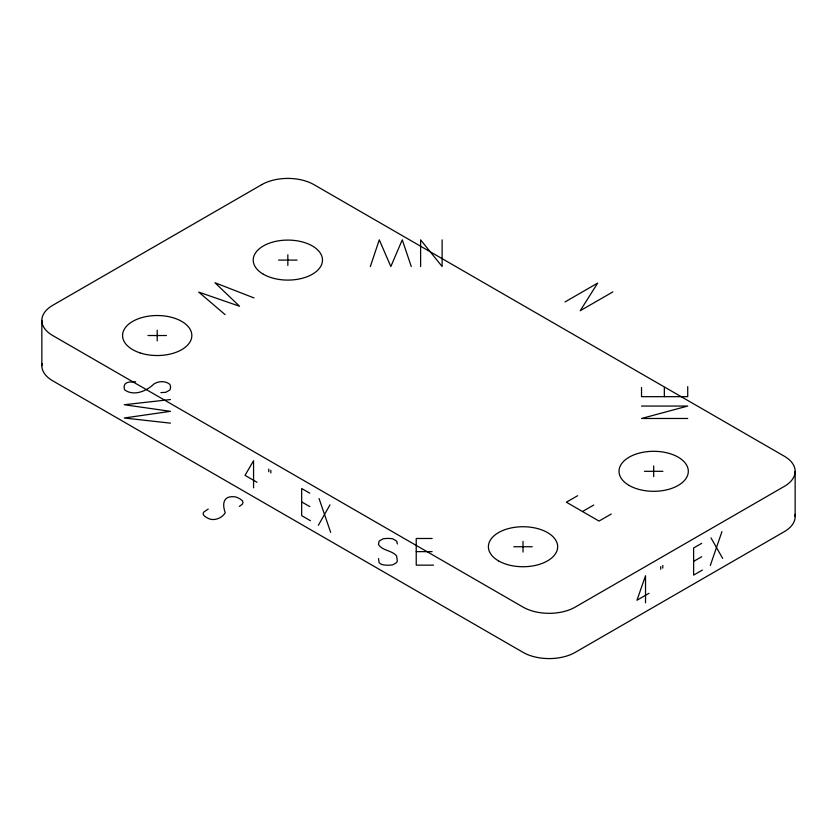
<?xml version="1.0" encoding="UTF-8"?>
<svg xmlns="http://www.w3.org/2000/svg" width="837" height="837" viewBox="0 0 837 837"><rect width="100%" height="100%" fill="white"/><g stroke="black" fill="none" stroke-linecap="round" stroke-linejoin="round"><path stroke-width="1.26" d="M370.341 266.532L379.276 239.832L390.837 266.532L402.262 239.832L411.26 266.532M710.32 565.477L721.954 531.589M318.363 525.291L329.998 504.837M565.006 301.958L597.67 283.094L580.219 310.736L612.883 291.883M208.235 509.042L203.768 512.077A7.407 4.279 0 0 0 203.747 515.299A17.033 9.835 0 0 0 210.673 519.296C216.187 520.436 222.391 517.475 225.258 512.778C221.648 502.807 223.971 495.148 235.574 496.927A17.033 9.835 0 0 1 242.489 500.924L243.002 502.524L242.427 504.136L239.34 506.406M577.635 495.713L566.367 502.21L599.03 521.074L611.251 514.023M582.5 511.522L593.757 505.025M701.72 543.307L693.622 547.984L693.622 575.124L702.41 570.049M693.622 561.386L701.72 556.71M648.989 593.307L636.967 600.244L645.526 575.72L645.526 602.849M170.434 399.552L124.242 404.742L170.434 411.333L124.242 417.998L170.434 423.145M278.606 260.098L297.083 260.098M147.961 335.522L166.437 335.522M135.667 381.787L128.793 382.111A7.407 4.279 0 0 0 124.839 384.382A17.033 9.835 0 0 0 124.839 390.032C133.983 396.414 146.716 391.141 153.935 383.963C158.528 380.961 165.6 380.657 169.838 384.382A17.033 9.835 0 0 1 169.838 390.032L165.852 392.281L160.892 392.626M641.529 406.06L687.721 406.06L641.529 418.479L687.721 418.479M644.438 471.304L662.914 471.304M432.154 538.484L416.23 538.484L416.23 565.153L433.503 565.153M513.782 546.728L532.259 546.728M416.23 551.646L432.154 551.646M253.988 297.93L214.973 282.739L239.56 306.258L198.735 292.113L225.09 314.607M309.763 493.192L301.665 488.515L301.665 515.644L310.454 520.719M301.665 501.907L309.763 506.584M257.032 482.29L245.011 475.353L253.569 460.706L253.569 487.845M711.011 537.909L722.645 558.373M319.054 498.517L330.678 532.395M795.15 471.304L795.15 516.565M687.721 386.684L687.721 396.665L641.529 396.665L641.529 387.468M664.337 387.468L664.337 396.665M662.778 565.393L662.778 568.061M660.717 566.576L660.717 569.254M653.676 465.968L653.676 476.64M523.02 541.403L523.02 552.064M442.124 239.863L442.124 266.532L420.613 239.863L420.613 266.532M397.303 543.987L396.707 541.131L392.815 538.829A17.033 9.835 0 0 0 383.022 538.829L379.098 541.131L378.439 544.448C382.31 550.882 391.946 550.244 396.612 555.914L397.303 560.842L396.707 562.527L392.815 564.808A17.033 9.835 0 0 1 383.022 564.808A7.407 4.279 0 0 1 379.098 562.527L378.533 558.561M287.844 254.762L287.844 265.423M270.822 470.3L270.822 472.968M268.761 469.107L268.761 471.786M157.199 330.197L157.199 340.858M41.85 320.435L41.85 365.696M794.951 514.337A36.954 21.333 0 0 1 784.321 531.652L575.281 652.337A36.954 21.333 0 0 1 523.02 652.337L52.679 380.783A36.954 21.333 0 0 1 42.049 363.467M261.719 184.663L52.679 305.348A36.954 21.333 0 0 0 52.679 335.522L523.02 607.076A36.954 21.333 0 0 0 575.281 607.076L784.321 486.391A36.954 21.333 0 0 0 784.321 456.217L313.98 184.663A36.954 21.333 0 0 0 261.719 184.663M139.873 352.848A34.641 20.004 0 0 0 191.84 335.522A34.641 20.004 0 0 0 139.873 318.206A34.641 20.004 0 0 0 139.873 352.848M629.173 485.45A34.641 20.004 0 0 0 687.135 476.483A34.641 20.004 0 0 0 644.71 451.98A34.641 20.004 0 0 0 629.173 485.45M498.528 560.874A34.641 20.004 0 0 0 556.49 551.907A34.641 20.004 0 0 0 514.054 527.415A34.641 20.004 0 0 0 498.528 560.874M263.352 274.233A34.641 20.004 0 0 0 321.314 265.266A34.641 20.004 0 0 0 278.878 240.774A34.641 20.004 0 0 0 263.352 274.233"/></g></svg>
